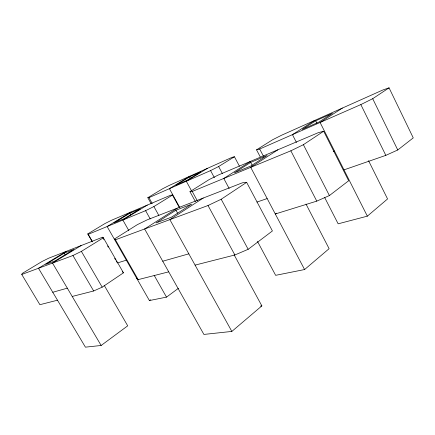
<?xml version="1.0" encoding="UTF-8"?>
<svg xmlns="http://www.w3.org/2000/svg" width="435" height="435" viewBox="0 0 435 435"><rect width="100%" height="100%" fill="white"/><g stroke="black" fill="none" stroke-linecap="round" stroke-linejoin="round"><path stroke-width="0.65" d="M57.491 300.204L39.889 304.69L21.75 274.458L22.229 273.436L41.907 261.571L48.676 258.2L102.584 237.216L103.356 237.793L123.458 272.827L102.187 287.16L93.656 290.982L72.21 296.452M177.235 208.164L144.627 228.979L203.901 334.428L231.844 331.426L261.859 305.892L234.101 254.785M257.466 241.371L275.643 275.328L304.587 269.542L329.116 248.673L306.006 204.08M324.575 197.332L338.153 223.824L367.341 216.157L387.569 198.947L368.543 160.673M343.993 169.867L385.829 155.36L397.753 149.983L413.25 137.879L389.064 87.837L383.115 89.876L281.657 135.193L272.68 139.711L256.552 149.836L260.299 156.992M276.377 213.193L275.301 213.987L316.772 201.128L329.404 195.565L348.663 180.759L323.673 131.234L318.371 132.637L218.473 174.946L209.164 179.573L189.954 191.634L195.413 201.639M195.081 265.116L234.873 254.975L248.167 249.309L272.408 230.958L246.64 182.357L242.425 182.792L146.948 219.952L137.362 224.639L114.329 239.092L115.427 239.783L138.178 279.629L168.72 271.842M66.365 251.316L38.492 268.259L85.412 347.163L101.148 345.472L127.716 325.82L104.177 285.268M131.12 211.948L107.124 226.537L149.401 300.547L166.502 297.127L178.442 288.296M149.401 300.547L150.494 299.748M115.427 239.783L208.017 205.516L221.192 199.246L246.64 182.357M189.954 191.634L192.243 191.454L290.852 150.809L303.396 144.692L323.673 131.234M256.552 149.836L259.684 149.02L360.838 104.59L372.697 98.701L389.064 87.837M203.281 198.028L169.867 219.637L231.844 331.426M277.873 149.792L250.712 167.355L304.587 269.542M342.388 108.07L320.095 122.485L367.341 216.157M250.576 161.352L223.78 178.453L229.163 188.507M314.63 120.468L292.429 134.638L296.452 142.49M175.985 210.197L156.089 222.927L171.461 217.174L191.656 204.151L175.985 210.197L177.605 213.134M250.68 162.407L234.362 172.847L250.701 166.072L267.155 155.458L250.68 162.407L252.24 165.376M315.707 120.799L302.205 129.434L318.964 122.05L332.492 113.323L315.707 120.799L316.908 123.181M21.75 274.458L72.939 255.514L81.388 251.376L103.356 237.793M172.477 195.059L170.737 195.168L111.556 220.235L104.868 223.606L87.778 233.91L88.207 234.334L145.6 210.676L153.892 206.554L172.477 195.059L179.318 207.484M151.092 203.596L147.813 197.708L148.955 197.653L210.567 170.596L218.631 166.529L234.438 156.758L239.462 166.246M81.133 245.568L52.51 263.072L101.148 345.472M147.34 205.075L122.855 220.05L128.831 230.599M207.332 168.394L186.305 181.248L191.509 190.796M190.128 176.077L169.405 188.67L179.862 207.669M64.217 253.154L45.735 264.404L55.044 260.924L73.852 249.434L64.217 253.154L65.234 254.888M129.858 213.215L113.959 222.889L124.366 218.577L140.478 208.735L129.858 213.215L130.843 214.966M189.568 176.876L175.854 185.223L187.006 180.308L200.85 171.852L189.568 176.876L190.541 178.66M147.813 197.708L162.69 188.741L169.258 185.397L231.975 157.383L234.438 156.758M333.248 151.527L334.499 151.048M256.911 202.079L267.166 198.567M117.45 262.941L126.346 260.184M52.771 292.266L67.316 288.16M162.744 261.212L188.833 253.844M260.532 306.088L261.859 305.892M136.677 278.215L138.178 279.629M122.371 271.696L123.458 272.827M72.939 255.514L93.656 290.982M81.388 251.376L102.187 287.16M88.207 234.334L92.563 241.887M87.778 233.91L92.16 241.507M102.584 237.216L103.927 239.554M107.614 245.982L108.288 247.151M114.655 258.254L115.661 260.005M116.335 261.174L117.004 262.343M154.153 275.322L166.502 297.127M145.6 210.676L150.211 218.919M148.955 197.653L152.212 203.509M153.892 206.554L158.846 215.461M192.243 191.454L197.387 200.894M208.017 205.516L234.873 254.975M221.192 199.246L248.167 249.309M210.567 170.596L214.373 177.676M218.631 166.529L222.448 173.668M259.684 149.02L263.431 156.187M290.852 150.809L316.772 201.128M303.396 144.692L329.404 195.565M360.838 104.59L385.829 155.36M372.697 98.701L397.753 149.983"/></g></svg>
